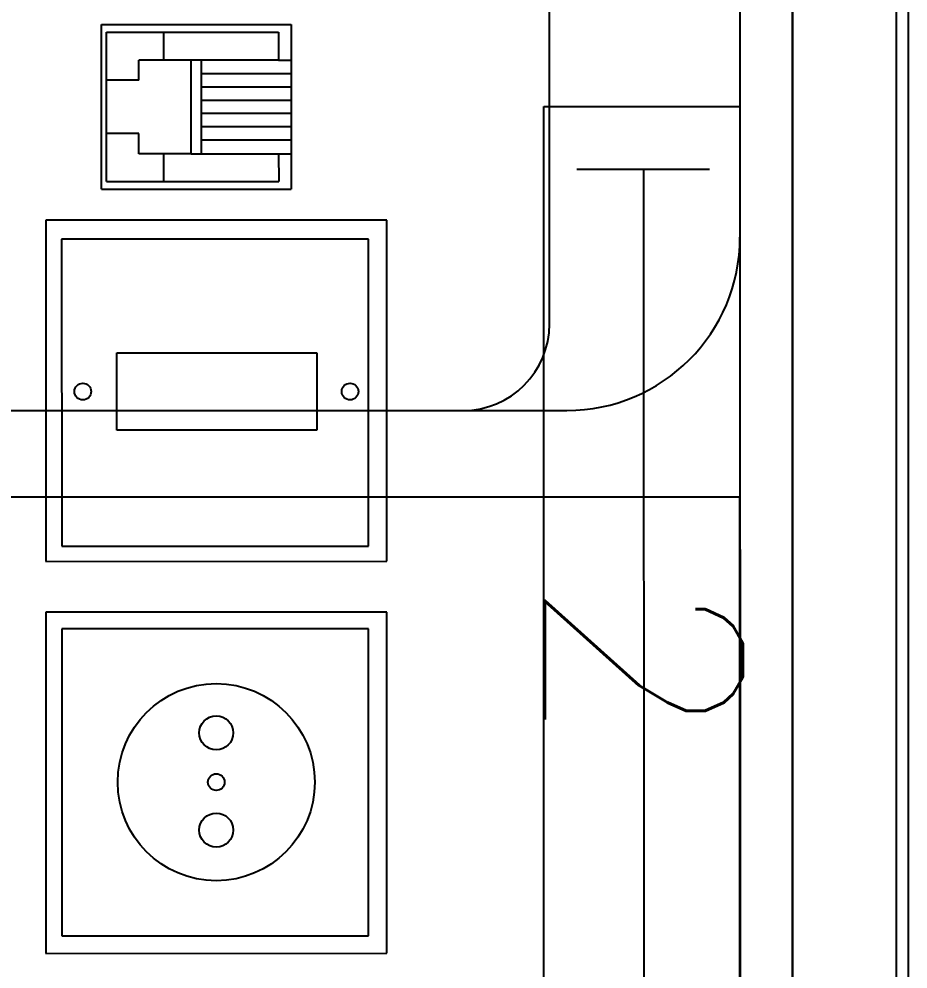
# Model space of a CAD drawing. Header units: inches. Extents: x 567429 to 582707, y 126347 to 133675.
# Drawn here: x 579725.8 to 579777.2, y 131475.1 to 131530 of the extents above; entities that cross this region are included whole.
import ezdxf

# ---------------------------------------------------------------- set-up
doc = ezdxf.new("R2010")
doc.units = ezdxf.units.IN
doc.header["$MEASUREMENT"] = 0
for name, color, linetype in [('BORD', 3, 'Continuous'), ('mobl', 11, 'Continuous'), ('NURSE CALL WIRE', 4, 'Continuous'), ('SOCKET WIRE', 4, 'Continuous'), ('wall kanaf', 4, 'Continuous')]:
    doc.layers.add(name, color=color, linetype=linetype)
doc.styles.add('ROMANS', font='romans.shx')

# ---------------------------------------------------------------- blocks, each defined once
blk = doc.blocks.new('BOARD2')
at = {"layer": 'BORD', "color": 4}
blk.add_line((-163.075, 0), (163.075, 0), dxfattribs=at)
at = {"layer": 'BORD'}
for p, q in [((50.104, -15.159), (50.104, -3.204)), ((50.104, -3.204), (127.253, -3.204)), ((53.929, -5.066), (53.929, -13.146)), ((127.253, -15.159), (50.104, -15.159)), ((57.024, -24.743), (57.024, -45.534)), ((77.815, -24.743), (57.024, -24.743)), ((77.815, -45.534), (77.815, -24.743)), ((80.914, -24.743), (80.914, -45.534)), ((101.705, -24.743), (80.914, -24.743)), ((101.705, -45.534), (101.705, -24.743)), ((58.175, -25.849), (58.175, -44.561)), ((76.887, -25.849), (58.175, -25.849)), ((76.887, -44.561), (76.887, -25.849)), ((81.921, -25.849), (81.921, -44.561)), ((100.632, -25.849), (81.921, -25.849)), ((100.632, -44.561), (100.632, -25.849)), ((45.103, -30.562), (55.128, -30.562)), ((45.103, -42.124), (45.103, -30.562)), ((47.268, -31.328), (47.268, -30.562)), ((52.977, -31.328), (52.977, -30.562)), ((55.128, -42.124), (55.128, -30.562)), ((45.563, -41.818), (45.563, -31.328)), ((45.563, -31.328), (47.268, -31.328)), ((47.268, -31.328), (47.268, -39.862)), ((52.977, -31.328), (54.668, -31.328)), ((52.979, -36.67), (52.977, -31.328)), ((54.668, -41.818), (54.668, -31.328)), ((47.268, -36.062), (52.979, -36.062)), ((52.979, -36.67), (47.268, -36.67)), ((52.979, -36.67), (52.979, -39.862)), ((47.268, -38.321), (45.563, -38.321)), ((54.668, -38.322), (52.979, -38.322)), ((48.484, -39.862), (47.268, -39.862)), ((48.484, -39.863), (48.484, -41.818)), ((52.979, -39.862), (51.747, -39.862)), ((55.128, -42.124), (45.103, -42.124)), ((54.668, -41.818), (45.563, -41.818)), ((58.175, -44.561), (76.887, -44.561)), ((81.921, -44.561), (100.632, -44.561)), ((57.024, -45.534), (77.815, -45.534)), ((80.914, -45.534), (101.705, -45.534))]:
    blk.add_line(p, q, dxfattribs=at)
at = {"layer": 'BORD', "color": 3}
blk.add_line((53.929, -9.08), (122.172, -9.08), dxfattribs=at)
at = {"layer": 'BORD', "color": 30}
for p, q in [((65.106, -41.193), (65.106, -29.011)), ((65.106, -29.011), (69.815, -29.011)), ((69.815, -29.011), (69.815, -41.193)), ((48.078, -36.062), (48.078, -30.562)), ((48.888, -36.062), (48.888, -30.562)), ((49.698, -36.062), (49.698, -30.562)), ((50.508, -36.062), (50.508, -30.562)), ((51.318, -36.062), (51.318, -30.562)), ((52.128, -36.062), (52.128, -30.562)), ((69.815, -41.193), (65.106, -41.193))]:
    blk.add_line(p, q, dxfattribs=at)
at = {"layer": 'BORD', "ltscale": 200}
blk.add_line((51.747, -39.862), (51.747, -41.818), dxfattribs=at)
at = {"layer": 'BORD', "color": 30}
for centre, radius in [((67.466, -26.98), 0.509), ((91.272, -35.138), 6.007), ((91.272, -35.138), 0.509), ((67.466, -43.271), 0.509)]:
    blk.add_circle(centre, radius, dxfattribs=at)
at = {"layer": 'BORD', "color": 2}
for centre in [(88.271, -35.138), (94.193, -35.138)]:
    blk.add_circle(centre, 1.036, dxfattribs=at)
at = {"layer": 'BORD', "color": 2, "style": 'ROMANS'}
blk.add_text('2', height=12.058, dxfattribs=at).set_placement((78.669, -15.096))

msp = doc.modelspace()

# ---------------------------------------------------------------- linework, layer by layer
at = {"layer": 'mobl', "color": 15}
for p, q in [((579756.486, 131512.375), (579756.486, 131552.375)), ((579767.486, 131547.375), (579767.486, 131517.375)), ((579711.486, 131507.375), (579751.486, 131507.375)), ((579751.486, 131507.375), (579757.486, 131507.375)), ((579767.486, 131502.375), (579567.486, 131502.375)), ((579767.486, 131412.375), (579767.486, 131502.375))]:
    msp.add_line(p, q, dxfattribs=at)
for centre, radius in [((579757.486, 131517.375), 10), ((579751.486, 131512.375), 5)]:
    msp.add_arc(centre, radius, 270, 0, dxfattribs=at)
at = {"layer": 'NURSE CALL WIRE'}
msp.add_line((579776.51, 131755.334), (579776.51, 131429.032), dxfattribs=at)
at = {"layer": 'SOCKET WIRE'}
msp.add_line((579777.191, 131756.73), (579777.191, 131429.032), dxfattribs=at)
at = {"layer": 'wall kanaf', "color": 15, "lineweight": 20, "ltscale": 0.1}
msp.add_line((579770.486, 131797.789), (579770.486, 131345.289), dxfattribs=at)

# ---------------------------------------------------------------- block references
at = {"layer": 'BORD', "ltscale": 5, "xscale": 0.947301618010808, "yscale": 0.947301618010808, "zscale": 0.947301618010808, "rotation": 270.0091431634974}
msp.add_blockref('BOARD2', (579770.511, 131572.385), dxfattribs=at)

doc.saveas('drawing.dxf')
